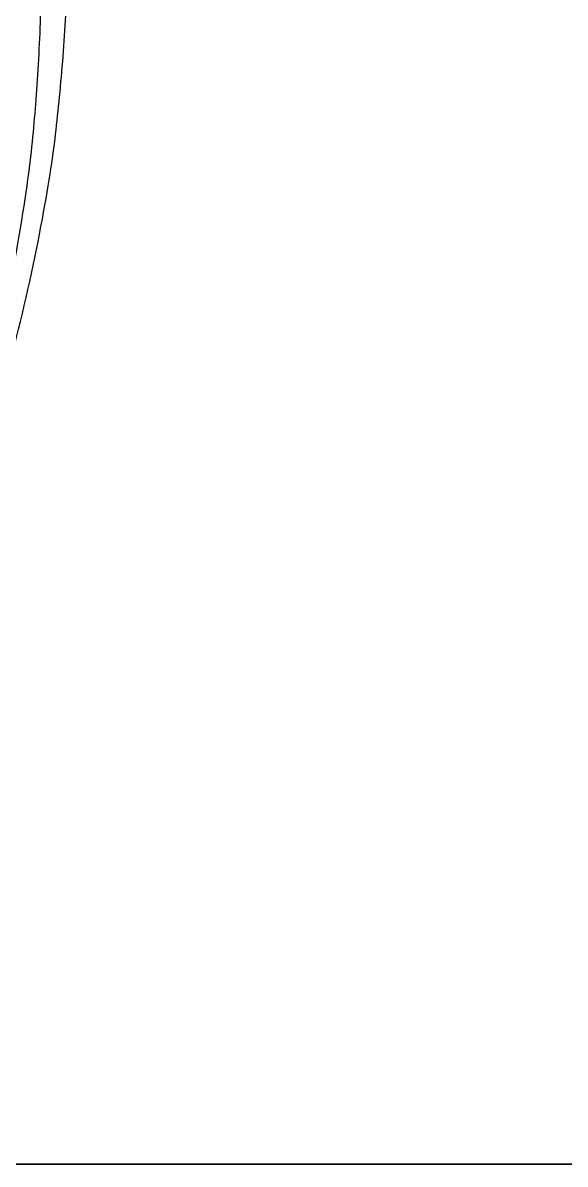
# Model space of a CAD drawing. Header units: centimetres. Extents: x 0 to 802, y 200 to 1000.
# Drawn here: x 124.3 to 187.7, y 200 to 333.4 of the extents above; entities that cross this region are included whole.
import ezdxf

# ---------------------------------------------------------------- set-up
doc = ezdxf.new("R2010")
doc.units = ezdxf.units.CM
doc.layers.add('Default', color=7, linetype='Continuous')
doc.layers.add('floor', color=7, linetype='Continuous', true_color=0xbf3f3f)
doc.layers.add('wood', color=7, linetype='Continuous', true_color=0xcdb38b)

msp = doc.modelspace()

# ---------------------------------------------------------------- linework, layer by layer
at = {"layer": 'Default'}
msp.add_lwpolyline([(0, 200), (800, 200), (800, 1000), (0, 1000)], close=True, dxfattribs=at)
at = {"layer": 'floor'}
for p, q in [((0, 200), (800, 200)), ((0, 200, 5), (800, 200, 5)), ((800, 200, 2.5), (0, 200, 2.5))]:
    msp.add_line(p, q, dxfattribs=at)
at = {"layer": 'wood'}
for points in [[(60, 200, 13.57), (160, 288.89, 13.57), (152.86, 377.78, 13.57), (102.86, 466.67, 13.57), (60, 555.56, 13.57), (60, 644.44, 13.57), (67.14, 733.33, 13.57), (117.14, 822.22, 13.57), (160, 911.11, 13.57), (60, 1000, 13.57)], [(60, 200, 18.57), (160, 288.89, 18.57), (152.86, 377.78, 18.57), (102.86, 466.67, 18.57), (60, 555.56, 18.57), (60, 644.44, 18.57), (67.14, 733.33, 18.57), (117.14, 822.22, 18.57), (160, 911.11, 18.57), (60, 1000, 18.57)], [(60, 200, 16.07), (160, 288.89, 16.07), (152.86, 377.78, 16.07), (102.86, 466.67, 16.07), (60, 555.56, 16.07), (60, 644.44, 16.07), (67.14, 733.33, 16.07), (117.14, 822.22, 16.07), (160, 911.11, 16.07), (60, 1000, 16.07)], [(60, 200, 5), (160, 288.89, 5), (160, 377.78, 5), (110, 466.67, 5), (60, 555.56, 5), (60, 644.44, 5), (60, 733.33, 5), (110, 822.22, 5), (160, 911.11, 5), (60, 1000, 5)], [(60, 200, 10), (160, 288.89, 10), (160, 377.78, 10), (110, 466.67, 10), (60, 555.56, 10), (60, 644.44, 10), (60, 733.33, 10), (110, 822.22, 10), (160, 911.11, 10), (60, 1000, 10)], [(60, 200, 7.5), (160, 288.89, 7.5), (160, 377.78, 7.5), (110, 466.67, 7.5), (60, 555.56, 7.5), (60, 644.44, 7.5), (60, 733.33, 7.5), (110, 822.22, 7.5), (160, 911.11, 7.5), (60, 1000, 7.5)]]:
    msp.add_open_spline(points, degree=9, dxfattribs=at)

doc.saveas('drawing.dxf')
